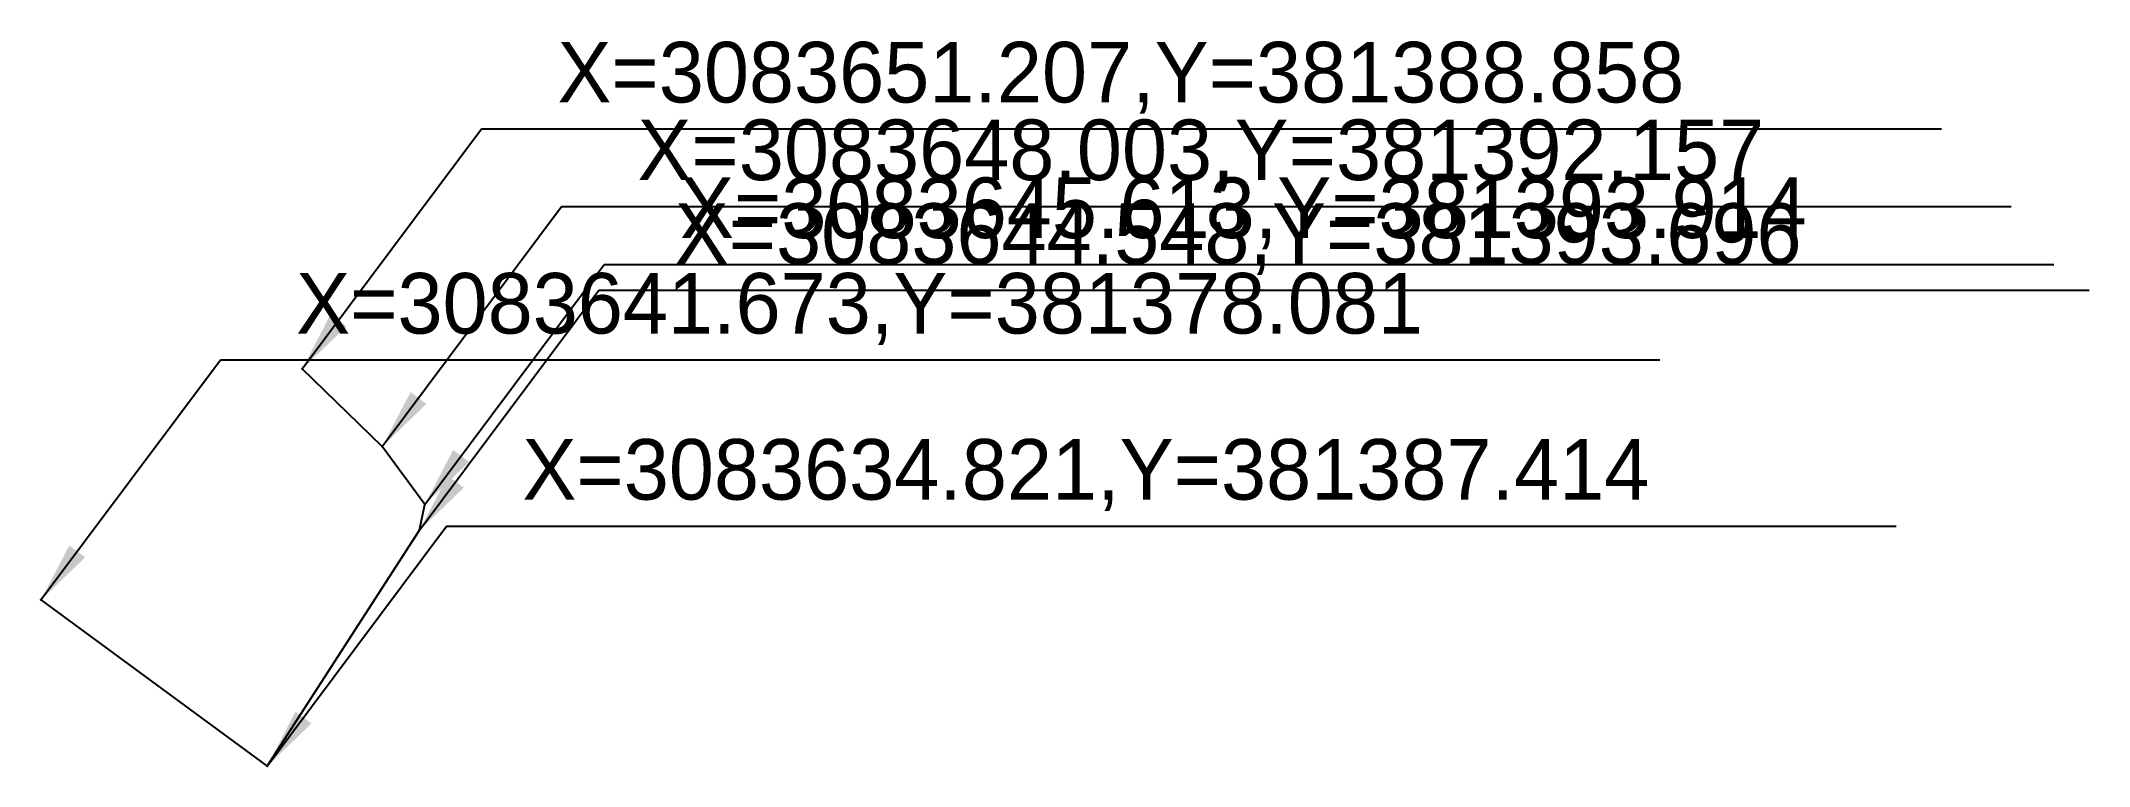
# Model space of a CAD drawing. Header units: millimetres. Extents: x 381378.1 to 381462.6, y 3083634.8 to 3083664.7.
import ezdxf

# ---------------------------------------------------------------- set-up
doc = ezdxf.new("R2010")
doc.units = ezdxf.units.MM
doc.dimstyles.new('ISO-25', dxfattribs={"dimtxt": 2.5, "dimasz": 2.5, "dimexe": 1.25, "dimexo": 0.625, "dimtad": 1, "dimdsep": 46, "dimtxsty": 'Standard', "dimcen": 2.5, "dimadec": 0, "dimazin": 0, "dimtfac": 1, "dimtmove": 0, "dimatfit": 3, "dimfxl": 1, "dimarcsym": 0})

msp = doc.modelspace()

# ---------------------------------------------------------------- linework, layer by layer
msp.add_lwpolyline([(381378.081, 3083641.673), (381387.414, 3083634.821), (381393.696, 3083644.548), (381393.914, 3083645.613), (381392.157, 3083648.003), (381388.858, 3083651.207)])
for p in [(381388.858, 3083651.207), (381392.157, 3083648.003), (381393.914, 3083645.613), (381393.696, 3083644.548), (381378.081, 3083641.673), (381387.414, 3083634.821)]:
    msp.add_point(p)

# ---------------------------------------------------------------- texts
at = {"char_height": 2.5, "attachment_point": 7}
for s, insert in [('X=3083651.207,Y=381388.858', (381399.382, 3083661.731)), ('X=3083648.003,Y=381392.157', (381402.681, 3083658.527)), ('X=3083645.613,Y=381393.914', (381404.438, 3083656.137)), ('X=3083644.548,Y=381393.696', (381404.22, 3083655.072)), ('X=3083641.673,Y=381378.081', (381388.605, 3083652.197)), ('X=3083634.821,Y=381387.414', (381397.938, 3083645.345))]:
    msp.add_mtext(s, dxfattribs=dict(at, insert=insert))

# ---------------------------------------------------------------- leaders
at = {"annotation_type": 0, "has_hookline": 1, "hookline_direction": 0}
for points, text_width in [([(381388.858, 3083651.207), (381396.257, 3083661.106), (381398.757, 3083661.106)], 57.083), ([(381392.157, 3083648.003), (381399.556, 3083657.902), (381402.056, 3083657.902)], 56.667), ([(381393.914, 3083645.613), (381401.313, 3083655.512), (381403.813, 3083655.512)], 56.667), ([(381393.696, 3083644.548), (381401.095, 3083654.447), (381403.595, 3083654.447)], 58.333), ([(381378.081, 3083641.673), (381385.48, 3083651.572), (381387.98, 3083651.572)], 56.25), ([(381387.414, 3083634.821), (381394.813, 3083644.72), (381397.313, 3083644.72)], 56.667)]:
    msp.add_leader(points, dimstyle='ISO-25', dxfattribs=dict(at, text_width=text_width))

doc.saveas('drawing.dxf')
